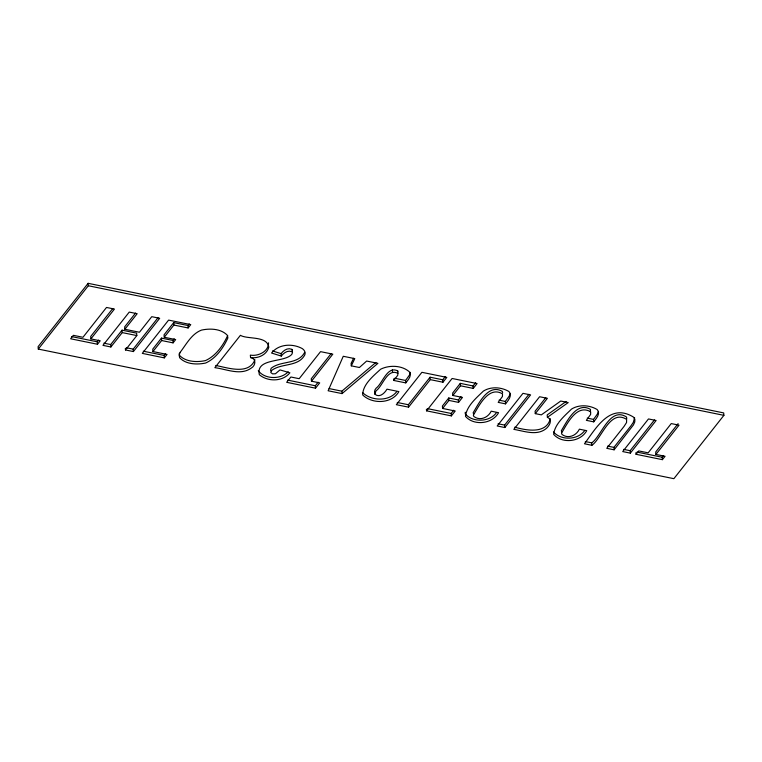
<?xml version="1.0" encoding="UTF-8"?>
<svg xmlns="http://www.w3.org/2000/svg" width="762" height="762" viewBox="0 0 762 762"><rect width="100%" height="100%" fill="white"/><g stroke="black" fill="none" stroke-linecap="round" stroke-linejoin="round"><path stroke-width="1.14" d="M374.799 391.858L374.837 390.106L376.114 388.191C382.41 383.753 387.306 365.236 397.783 370.989L397.802 375.152L393.84 380.467L405.775 382.895C408.032 379.962 411.394 376.571 410.099 372.532C402.841 365.255 389.601 364.684 380.619 369.227C373.237 376.066 362.807 384.362 362.674 394.935C372.113 404.251 391.735 404.089 398.897 391.601L386.963 389.172C384.705 393.163 379.533 398.126 374.999 394.297L374.799 391.858L375.637 392.554M374.999 394.297L375.037 392.535L376.314 390.62C382.6 386.182 387.506 367.665 397.974 373.418M634.641 417.776L633.251 422.481L631.003 425.748L613.915 447.389L614.115 449.818L606.752 448.323L624.002 426.482L626.545 422.558L626.64 419.395C609.943 408.765 601.647 438.741 591.893 445.294L584.464 443.779C596.436 427.577 610.143 402.679 633.489 417.1L634.87 419.338L634.775 421.938L633.451 424.91L614.115 449.818M397.602 372.713L397.783 370.989M550.335 418.69C546.278 434.34 526.247 430.435 514.76 427.168M254.927 359.769C248.755 375.361 227.514 367.675 215.76 365.465M590.407 412.042L590.493 409.404C576.586 401.145 566.938 421.5 561.318 430.749L561.794 431.987M410.27 372.418L409.499 374.98L405.575 380.467L405.775 382.895M227.676 335.518C223.142 345.51 215.751 356.016 205.416 360.617C196.844 362.388 185.776 362.064 179.451 355.321L179.156 353.654M510.188 393.487L509.168 396.145L505.349 401.441L505.549 403.87L498.186 402.374L502.425 396.497L502.52 393.849C488.613 385.601 478.955 405.955 473.345 415.204L473.812 416.443C479.898 421.215 488.08 417.69 491.214 411.194L498.577 412.699C492.242 424.186 473.802 426.006 465.477 416.376C466.611 406.06 476.202 398.088 483.394 391.077C491.014 386.324 501.367 387.039 508.921 391.506L510.292 393.563C510.997 397.64 507.806 400.879 505.549 403.87M598.361 411.47L597.341 414.128L593.522 419.414L593.722 421.853L586.359 420.348L590.598 414.48L590.693 411.832C576.786 403.574 567.128 423.929 561.518 433.178L561.994 434.426C568.071 439.198 576.253 435.673 579.387 429.177L586.75 430.673C580.415 442.17 561.975 443.979 553.65 434.359C554.793 424.034 564.375 416.062 571.567 409.051C579.187 404.298 589.54 405.013 597.094 409.489L598.465 411.547C599.18 415.614 595.979 418.852 593.722 421.853M353.587 358.264L351.101 363.417L351.301 365.846L359.416 367.503L366.646 361.045L377.904 363.341L342.043 393.602L328.127 390.773L343.262 356.283L354.787 358.626L351.301 365.846M304.657 352.396C298.066 364.874 280.768 360.397 271.167 368.275L270.596 370.103L271.139 370.942M88.125 283.321L38.1 346.653L38.3 349.082L673.875 478.679L723.9 415.347L723.7 412.918L88.125 283.321L88.316 285.75L38.3 349.082M112.776 308.496L90.688 336.461L90.888 338.899L100.213 340.795L97.488 344.253L70.628 338.776L73.352 335.318L82.963 337.28L106.518 307.448L114.443 309.067L90.888 338.899M97.488 344.253L97.288 341.814L98.65 340.09M124.873 329.27L137.17 313.696L129.245 312.087L102.956 345.367L110.881 346.977L110.69 344.548L122.044 330.165L136.636 333.146L136.827 335.575L125.473 349.958L133.398 351.568L159.687 318.287L151.762 316.678L139.456 332.251L124.873 329.27L124.673 326.841L135.531 313.096M110.881 346.977L122.244 332.603L122.044 330.165M133.398 351.568L133.198 349.139L158.029 317.706M174.184 338.795L172.888 340.443L161.458 338.109L152.762 349.12L152.952 351.549L167.049 354.425L164.325 357.883L142.304 353.387L168.593 320.107L190.757 324.622L188.128 327.955L173.888 325.05L164.249 337.252L175.679 339.585L173.088 342.871L161.649 340.538L152.952 351.549M189.243 323.86L187.928 325.517L173.688 322.621L164.049 334.823L164.249 337.252M164.325 357.883L164.135 355.444L165.497 353.72M331.156 353.587L311.258 378.771L311.458 381.2L319.707 382.886L315.516 388.191L286.664 382.314L290.865 377L299.18 378.695L320.545 351.644L332.823 354.149L311.458 381.2M315.516 388.191L315.316 385.762L318.116 382.219M408.537 407.165L430.282 379.638L442.97 382.219L446.789 377.39L421.891 372.313L396.335 404.679L408.537 407.165L408.346 404.736L430.082 377.2L442.77 379.79L445.313 376.571M426.549 410.832L452.104 378.476L477.069 383.562L473.25 388.401L460.496 385.801L452.857 395.468L462.477 397.431L458.562 402.384L448.942 400.421L442.598 408.451L455.219 411.023L451.371 415.9L426.549 410.832L426.415 409.213M460.972 396.65L458.362 399.945L448.751 397.983L442.408 406.022L442.598 408.451M475.602 382.743L473.05 385.963L460.296 383.362L452.666 393.03L452.857 395.468M451.371 415.9L451.171 413.461L453.742 410.213M504.825 427.539L530.6 394.897L522.961 393.344L497.186 425.977L504.825 427.539L504.625 425.101L528.933 394.335M545.763 397.688L535.095 411.204L535.286 413.633L541.344 414.871L560.727 401.041L568.223 402.574L547.392 417.319C553.336 419.633 549.126 426.52 545.592 429.044C536.267 435.997 524.008 431.016 513.836 429.377L539.61 396.735L547.383 398.326L535.286 413.633M591.893 445.294L591.703 442.855C601.447 436.312 609.743 406.327 626.45 416.966L626.812 418.414M630.345 453.133L656.12 420.491L648.481 418.938L622.706 451.571L630.345 453.133L630.145 450.694L654.453 419.929M636.051 454.295L638.727 450.913L648.148 452.828L671.255 423.577L679.028 425.167L655.92 454.419L665.064 456.286L662.397 459.667L636.051 454.295L635.918 452.676M678.104 423.643L655.72 451.98L655.92 454.419M662.397 459.667L662.197 457.238L663.531 455.543M496.338 412.842C489.356 422.262 472.65 422.577 465.287 413.947L465.239 412.252M584.521 430.825C577.529 440.245 560.832 440.56 553.46 431.93M396.488 391.973C388.458 401.869 370.961 400.879 362.474 392.506M291.875 349.377L292.503 352.568L291.856 354.282C284.378 363.017 255.584 357.654 259.337 374.704C267.776 381.905 282.645 381.867 289.893 372.808L279.987 369.913L275.444 373.761L272.653 373.885L270.786 372.532L271.367 370.703C280.959 362.826 298.266 367.313 304.848 354.825A14.326 7.991 -4.6 0 0 302.343 348.634C292.694 343.262 278.778 343.843 271.558 353.025L281.264 356.073L281.064 353.635C283.493 350.472 287.769 347.329 291.875 349.377L292.313 350.129M281.264 356.073C283.693 352.901 287.96 349.768 292.065 351.815M288.207 371.818C280.654 379.724 264.814 379.457 258.27 370.694M329.098 388.572L341.852 391.173L375.914 362.426M566.128 401.479L547.192 414.88L547.392 417.319M250.555 357.559C258.004 358.75 266.786 354.892 268.805 347.177C267.157 335.499 247.421 339.585 240.411 335.309L214.846 367.675C226.428 369.094 240.468 375.923 251.231 368.094C255.784 365.598 256.546 358.559 250.555 357.559L250.355 355.121C258.137 356.502 268.634 351.615 268.557 342.833M88.316 285.75L723.9 415.347M394.726 378.247L405.575 380.467M499.043 400.155L505.349 401.441M587.216 418.128L593.522 419.414M122.244 332.603L136.827 335.575M287.626 380.114L315.316 385.762M397.25 402.469L408.346 404.736M427.472 408.632L451.171 413.461M71.552 336.566L97.288 341.814M103.889 343.167L110.69 344.548M126.406 347.758L133.198 349.139M143.266 351.187L164.135 355.444M498.081 423.767L504.625 425.101M585.33 441.56L591.703 442.855M607.609 446.103L613.915 447.389M623.602 449.361L630.145 450.694M637.003 452.095L662.197 457.238M272.434 350.93L281.064 353.635M473.621 414.014L473.145 412.766C478.755 403.517 488.413 383.162 502.32 391.42L502.653 392.649M473.05 385.963L473.25 388.401M460.296 383.362L460.496 385.801M458.362 399.945L458.562 402.384M448.751 397.983L448.942 400.421M442.77 379.79L442.97 382.219M430.082 377.2L430.282 379.638M393.706 378.838L393.84 380.467M392.354 369.837L392.554 372.266M341.852 391.173L342.043 393.602M187.928 325.517L188.128 327.955M173.688 322.621L173.888 325.05M172.888 340.443L173.088 342.871M161.458 338.109L161.649 340.538M125.339 348.329L125.473 349.958M180.089 352.406L179.203 355.254L179.642 357.759C185.976 364.493 197.044 364.817 205.616 363.045C215.941 358.445 223.342 347.939 227.876 337.947L227.447 335.404C221.171 328.622 210.036 328.232 201.482 330.108C191.462 333.937 186.319 344.367 180.089 352.406"/></g></svg>
